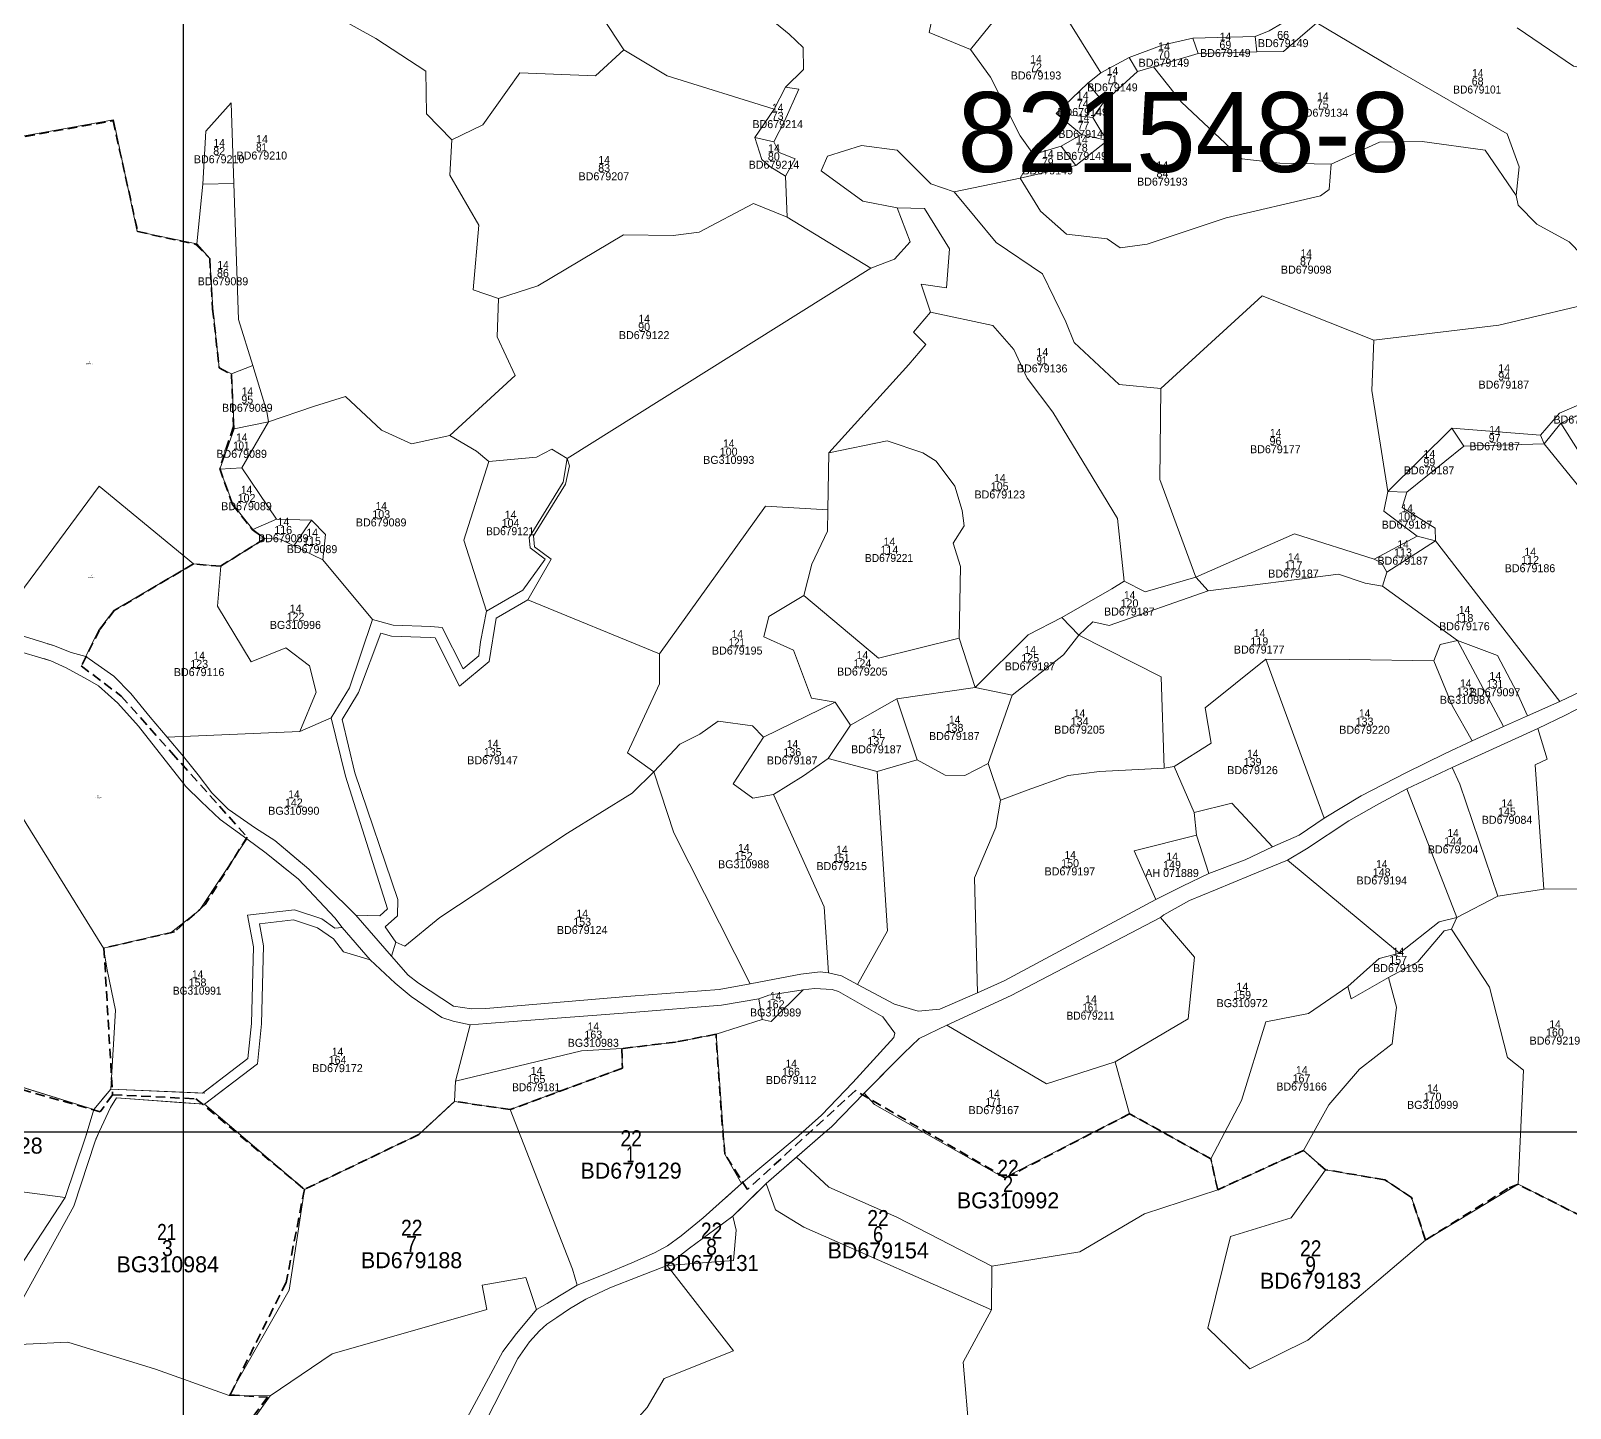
# Model space of a CAD drawing. Header units: metres. Extents: x 547915 to 556085, y 1814738 to 1822008.
# Drawn here: x 548924 to 549693, y 1817862 to 1818551 of the extents above; entities that cross this region are included whole.
import ezdxf
from ezdxf.enums import TextEntityAlignment as Align

# ---------------------------------------------------------------- set-up
doc = ezdxf.new("R2010")
doc.units = ezdxf.units.M
doc.header["$LTSCALE"] = 1.6
doc.linetypes.add('MEDIUM_DASHED', pattern=[4.5, 3, -1.5])
for name, color, linetype, lineweight in [('10', 7, 'Continuous', 13), ('23', 7, 'Continuous', 13), ('32', 7, 'Continuous', 13), ('34', 7, 'MEDIUM_DASHED', 35), ('54', 7, 'Continuous', 25)]:
    doc.layers.add(name, color=color, linetype=linetype, lineweight=lineweight)
doc.layers.add('20', color=7, linetype='Continuous')
doc.layers.add('55', color=7, linetype='Continuous')

msp = doc.modelspace()

# ---------------------------------------------------------------- linework, layer by layer
at = {"layer": '10'}
for p, q in [((549504.57, 1818546.98), (549507.17, 1818539.34)), ((549535.74, 1818547.84), (549536.49, 1818540.14)), ((549458.53, 1818529.66), (549472.72, 1818537.26)), ((549472.72, 1818537.26), (549476.95, 1818530.2)), ((549452.02, 1818524.39), (549459.83, 1818514.77)), ((549454.55, 1818507.25), (549436.18, 1818509.3)), ((549448.87, 1818498.73), (549461.96, 1818495.73)), ((549285.63, 1818497.19), (549295.11, 1818495.15)), ((549438.73, 1818492.85), (549446.11, 1818483.21)), ((549424.85, 1818488.82), (549418.26, 1818476.98)), ((549418.26, 1818476.98), (549385.34, 1818470.06)), ((549006.8, 1818444.02), (549009.7, 1818473.92)), ((549009.7, 1818473.92), (549025.28, 1818474.24)), ((549191.85, 1818336.73), (549343.66, 1818431.94)), ((549024.1, 1818379.15), (549034.66, 1818383.28)), ((549025.36, 1818351.56), (549024.1, 1818379.15)), ((549688.45, 1818354.49), (549717.83, 1818367.92)), ((549025.36, 1818351.56), (549042.64, 1818355.01)), ((549634, 1818352), (549640, 1818343)), ((549688.45, 1818354.49), (549680.21, 1818344.11)), ((549678.32, 1818348.43), (549680.21, 1818344.11)), ((549322.66, 1818339.53), (549322.11, 1818311.02)), ((549029.3, 1818332.15), (549018.18, 1818331.38)), ((549602.04, 1818320.25), (549611.6, 1818319.89)), ((549046.57, 1818306.48), (549034.65, 1818301.28)), ((549046.57, 1818306.48), (549064.12, 1818305.88)), ((549064.12, 1818305.88), (549055.2, 1818293.05)), ((549040.65, 1818296.71), (549034.65, 1818301.28)), ((549616.65, 1818297.9), (549625.89, 1818295.6)), ((549040.65, 1818296.71), (549018.73, 1818282.84)), ((549688.02, 1818215.29), (549625.89, 1818295.6)), ((549069.72, 1818286.07), (549094.56, 1818256.33)), ((549506.12, 1818277.36), (549512.19, 1818270.64)), ((549599.32, 1818272.87), (549636.79, 1818245.67)), ((549447.65, 1818248.36), (549439.05, 1818257.29)), ((549659.9, 1818202.71), (549636.79, 1818245.67)), ((549570.15, 1818156.91), (549541.07, 1818236.48)), ((549395.81, 1818222.26), (549414.21, 1818218.42)), ((549289.92, 1818197.4), (549325.82, 1818214.95)), ((549356.56, 1818216.65), (549366.79, 1818186.12)), ((549414.21, 1818218.42), (549402.18, 1818184.21)), ((549333.53, 1818203.41), (549322.23, 1818186.71)), ((549408.47, 1818165.93), (549402.18, 1818184.21)), ((549636.59, 1818107.19), (549611.49, 1818171.5)), ((549551.94, 1818135.97), (549607.8, 1818089.39)), ((549636.59, 1818107.19), (549657, 1818117.9)), ((549636.59, 1818107.19), (549633.87, 1818101.33)), ((549287.59, 1818066.55), (549289.32, 1818056.3)), ((549266.23, 1818048.86), (549289.32, 1818056.3)), ((548891.63, 1818031), (548955.22, 1818011.21)), ((549465.67, 1818035), (549472.97, 1818009.11)), ((549472.97, 1818009.11), (549513.55, 1817986.6)), ((549404.14, 1817932.94), (549403.91, 1817911))]:
    msp.add_line(p, q, dxfattribs=at)
for points in [[(549413.43, 1818645.14), (549410.03, 1818643.15), (549370.11, 1818635.29), (549357.22, 1818608.67), (549372.84, 1818596.59), (549379.65, 1818583), (549372.8, 1818549.71), (549393.44, 1818541.21)], [(549220.17, 1818541.08), (549198.24, 1818574.7), (549207.31, 1818602.4)], [(549134.17, 1818496.15), (549121.48, 1818509.02), (549121.24, 1818530.39), (549096.13, 1818546.69), (549075.97, 1818557.92), (549072.35, 1818576.25), (549071.82, 1818592.84)], [(549267.74, 1818590.79), (549279.71, 1818574.53), (549283.86, 1818564.36), (549302.75, 1818548.88), (549309.84, 1818542.35), (549310.01, 1818531.32), (549300.97, 1818522.41)], [(549393.44, 1818541.21), (549411.35, 1818563.41), (549426.94, 1818570.95), (549430.36, 1818574.99), (549458.53, 1818529.66)], [(549566.56, 1818554.52), (549549.82, 1818540.31), (549536.49, 1818540.14), (549507.17, 1818539.34), (549484.83, 1818532.52)], [(549535.74, 1818547.84), (549542.77, 1818550.56), (549556.42, 1818558.61)], [(549666.17, 1818468.26), (549667.74, 1818482.64), (549661.59, 1818499.06), (549603.92, 1818532.42), (549566.56, 1818554.52)], [(549666.66, 1818552.09), (549694.76, 1818532.95), (549706.87, 1818530.49)], [(549472.72, 1818537.26), (549489.23, 1818543.44), (549504.57, 1818546.98), (549535.74, 1818547.84)], [(549134.17, 1818496.15), (549149.63, 1818503.56), (549168.17, 1818529.66), (549206.03, 1818528.1), (549220.17, 1818541.08)], [(549295.3, 1818511.45), (549241.84, 1818528.1), (549220.17, 1818541.08)], [(549424.85, 1818488.82), (549418.32, 1818498.07), (549403.46, 1818527.36), (549393.44, 1818541.21)], [(549424.85, 1818488.82), (549438.73, 1818492.85), (549448.87, 1818498.73), (549436.18, 1818509.3), (549452.02, 1818524.39), (549458.53, 1818529.66)], [(549461.96, 1818495.73), (549459.03, 1818499.78), (549454.55, 1818507.25), (549459.83, 1818514.77), (549476.95, 1818530.2), (549484.83, 1818532.52)], [(549484.83, 1818532.52), (549498.93, 1818514.89), (549529.06, 1818486.62), (549548.08, 1818484.5), (549573.63, 1818483.97)], [(549300.9, 1818477.97), (549293.16, 1818482.75), (549289.15, 1818486.28), (549285.63, 1818497.19), (549295.3, 1818511.45), (549300.97, 1818522.41)], [(549300.97, 1818522.41), (549307.57, 1818521.39), (549300.52, 1818505.44), (549295.11, 1818495.15)], [(549025.28, 1818474.24), (549023.85, 1818514.57), (549011.23, 1818500.49), (549009.7, 1818473.92)], [(548898.68, 1818495.01), (548913.16, 1818496.79), (548965.08, 1818506.18), (548976.87, 1818450.24), (549006.8, 1818444.02), (549013.3, 1818436.78), (549014.74, 1818411.9), (549017.97, 1818382.16), (549024.1, 1818379.15), (549025.36, 1818351.56), (549018.18, 1818331.38), (549024.95, 1818313.64), (549034.65, 1818301.28), (549040.65, 1818296.71), (549018.73, 1818282.84), (549005.09, 1818284.12)], [(548898.68, 1818495.01), (548913.16, 1818496.79), (548965.08, 1818506.18), (548976.87, 1818450.24), (549006.8, 1818444.02)], [(549134.17, 1818496.15), (549133.25, 1818478.43), (549147.71, 1818453.35), (549144.9, 1818421.07), (549157.44, 1818416.74)], [(549295.11, 1818495.15), (549297.86, 1818489.82), (549305.72, 1818486.6), (549300.9, 1818477.97)], [(549356.85, 1818462.06), (549339.67, 1818465.37), (549318.73, 1818480.65), (549322.03, 1818487.94), (549339, 1818493.24), (549356.81, 1818490.96), (549373.53, 1818474.13), (549385.34, 1818470.06)], [(549418.26, 1818476.98), (549446.11, 1818483.21), (549461.96, 1818495.73)], [(549573.63, 1818483.97), (549597.92, 1818494.85), (549619.26, 1818495.34), (549650.7, 1818490.86), (549666.17, 1818468.26)], [(549418.26, 1818476.98), (549428.38, 1818460.36), (549441.46, 1818448.85), (549461.81, 1818446.61), (549468.16, 1818442.03), (549481.77, 1818443.91), (549521.25, 1818457.11), (549568.36, 1818468.16), (549572.67, 1818471.25), (549573.63, 1818483.97)], [(549356.85, 1818462.06), (549363.21, 1818445.07), (549355.45, 1818436.44), (549343.66, 1818431.94), (549301.76, 1818457.44), (549300.9, 1818477.97)], [(549034.66, 1818383.28), (549027.56, 1818406.23), (549025.28, 1818474.24)], [(549385.34, 1818470.06), (549406.33, 1818444.83), (549429.44, 1818429.04), (549441.16, 1818405.08), (549445.21, 1818394.77), (549467.72, 1818373.74), (549488.54, 1818371.77)], [(549666.17, 1818468.26), (549667.22, 1818463.44), (549676.55, 1818453.91), (549692.73, 1818445.04), (549705.52, 1818431.98)], [(549301.76, 1818457.44), (549284.93, 1818464.3), (549257.87, 1818449.87), (549244.81, 1818448.28), (549219.91, 1818448.59), (549177.21, 1818423.16), (549157.44, 1818416.74)], [(549373.37, 1818409.89), (549368.8, 1818423.95), (549381.49, 1818422.02), (549382.92, 1818441.63), (549370.48, 1818461.77), (549356.85, 1818462.06)], [(549024.1, 1818379.15), (549017.97, 1818382.16), (549014.74, 1818411.9), (549013.3, 1818436.78), (549006.8, 1818444.02)], [(549595, 1818396), (549657.45, 1818403.38), (549712.28, 1818416.35), (549705.52, 1818431.98)], [(549133.2, 1818348.33), (549165.88, 1818378.24), (549156.82, 1818397.59), (549157.44, 1818416.74)], [(549595, 1818396), (549539.22, 1818418.13), (549488.54, 1818371.77)], [(549322.66, 1818339.53), (549362.55, 1818383.72), (549371.11, 1818393.81), (549364.95, 1818399.9), (549373.37, 1818409.89)], [(549373.37, 1818409.89), (549404.61, 1818403.22), (549415.06, 1818391.32), (549421.67, 1818376.96), (549434.57, 1818359.96), (549466.97, 1818306.68), (549470.25, 1818275.41)], [(549602.04, 1818320.25), (549594, 1818370.76), (549595, 1818396)], [(549042.64, 1818355.01), (549041.77, 1818360.33), (549034.66, 1818383.28)], [(549678.32, 1818348.43), (549687.74, 1818359.42), (549719.47, 1818373.08), (549752, 1818387)], [(549133.2, 1818348.33), (549114.06, 1818344.11), (549099.04, 1818350.89), (549081.1, 1818367.73), (549065.11, 1818362.68), (549042.64, 1818355.01)], [(549488.54, 1818371.77), (549488.09, 1818326.32), (549506.12, 1818277.36)], [(549034.65, 1818301.28), (549024.95, 1818313.64), (549018.18, 1818331.38), (549025.36, 1818351.56)], [(549042.64, 1818355.01), (549029.3, 1818332.15), (549046.57, 1818306.48)], [(549602.04, 1818320.25), (549634, 1818352), (549678.32, 1818348.43)], [(549744.45, 1818241.53), (549724.24, 1818280.34), (549719.73, 1818304.98), (549688.45, 1818354.49)], [(549152.7, 1818335.19), (549146.57, 1818340.43), (549133.2, 1818348.33)], [(549322.66, 1818339.53), (549351.78, 1818345.62), (549369.61, 1818339.62), (549376.27, 1818335.36), (549385.66, 1818322.91), (549389.32, 1818310.83), (549390.2, 1818303.08), (549384.71, 1818294.43), (549388.35, 1818282.78), (549387.73, 1818246.92)], [(549625.89, 1818295.6), (549625.74, 1818301.97), (549609.12, 1818312.3), (549611.6, 1818319.89), (549640, 1818343), (549680.21, 1818344.11)], [(549733.78, 1818237.17), (549703.21, 1818288.91), (549700.33, 1818291.54), (549698.69, 1818295.46), (549705.87, 1818310.12), (549702.51, 1818316.65), (549680.21, 1818344.11)], [(549152.7, 1818335.19), (549176.46, 1818337.43), (549184.12, 1818341.47), (549191.85, 1818336.73)], [(549151.44, 1818260.35), (549140.18, 1818295.97), (549152.7, 1818335.19)], [(549005.09, 1818284.12), (548958, 1818323), (548906.34, 1818253.19)], [(549322.11, 1818311.02), (549291, 1818313), (549237.98, 1818239.01), (549172.1, 1818266.1)], [(549616.65, 1818297.9), (549599.98, 1818310.43), (549602.04, 1818320.25)], [(549064.12, 1818305.88), (549071, 1818298.71), (549069.72, 1818286.07)], [(549322.11, 1818311.02), (549321.94, 1818300.48), (549314.18, 1818283.95), (549310.16, 1818268.18)], [(549506.12, 1818277.36), (549555.31, 1818299.01), (549595.13, 1818286.5), (549616.65, 1818297.9)], [(549040.65, 1818296.71), (549048.38, 1818296.48), (549055.2, 1818293.05), (549069.72, 1818286.07)], [(549599.32, 1818272.87), (549601.5, 1818279.88), (549625.89, 1818295.6)], [(548951.33, 1818237.7), (548957.64, 1818250.79), (548965.29, 1818260.7), (549005.09, 1818284.12)], [(549018.73, 1818282.84), (549005.09, 1818284.12), (548965.29, 1818260.7), (548957.64, 1818250.79), (548951.33, 1818237.7)], [(549058.29, 1818200.2), (549066.43, 1818219.92), (549063.02, 1818233.1), (549051.29, 1818242.15), (549033.89, 1818235.13), (549017, 1818262.88), (549018.73, 1818282.84)], [(549595.13, 1818286.5), (549599.1, 1818284.45), (549601.5, 1818279.88)], [(549470.25, 1818275.41), (549464.04, 1818271.54), (549439.05, 1818257.29)], [(549506.12, 1818277.36), (549480.73, 1818270.06), (549470.25, 1818275.41)], [(549512.19, 1818270.64), (549577.38, 1818279), (549590.69, 1818274.42), (549599.32, 1818272.87)], [(549310.16, 1818268.18), (549292.6, 1818257.83), (549290.12, 1818247.6), (549305, 1818241), (549314, 1818217), (549325.82, 1818214.95)], [(549387.73, 1818246.92), (549347.37, 1818236.84), (549310.16, 1818268.18)], [(549447.65, 1818248.36), (549454.59, 1818255.12), (549462.66, 1818253.31), (549512.19, 1818270.64)], [(548887.27, 1818252.54), (548894.19, 1818232.2), (548907.09, 1818177.07), (548960.11, 1818091.94)], [(549395.81, 1818222.26), (549422.33, 1818248.58), (549439.05, 1818257.29)], [(549325.82, 1818214.95), (549333.53, 1818203.41), (549356.56, 1818216.65), (549395.81, 1818222.26), (549387.73, 1818246.92)], [(549447.65, 1818248.36), (549439.99, 1818238.62), (549414.21, 1818218.42)], [(549490.15, 1818181.86), (549488.73, 1818227.54), (549447.65, 1818248.36)], [(549624.98, 1818235.59), (549628.15, 1818243.74), (549636.79, 1818245.67)], [(549671.91, 1818208.12), (549666.54, 1818219.99), (549656.84, 1818238.27), (549636.79, 1818245.67)], [(549237.98, 1818239.01), (549237.96, 1818224.01), (549221.96, 1818189.61), (549235.18, 1818180.04)], [(549495.23, 1818182.79), (549513.64, 1818194.35), (549510.64, 1818212.01), (549541.07, 1818236.48)], [(549541.07, 1818236.48), (549582.85, 1818236.27), (549624.98, 1818235.59)], [(549624.98, 1818235.59), (549634.33, 1818212.86), (549644.12, 1818195.61)], [(548991.99, 1818197.46), (549058.29, 1818200.2), (549073.88, 1818207.05)], [(549289.92, 1818197.4), (549284.52, 1818203.16), (549267.26, 1818205.34), (549258.2, 1818198.86), (549248.2, 1818193.94), (549235.18, 1818180.04)], [(549676.95, 1818201.67), (549681.74, 1818186.37), (549675.65, 1818183.54), (549680.03, 1818121.42)], [(549295.04, 1818168.68), (549284.59, 1818166.88), (549274.87, 1818174.06), (549289.92, 1818197.4)], [(549295.04, 1818168.68), (549310.01, 1818178.04), (549322.23, 1818186.71), (549346.7, 1818180.27)], [(549336.97, 1818073.78), (549352.01, 1818100.58), (549346.7, 1818180.27), (549366.79, 1818186.12)], [(549366.79, 1818186.12), (549380.73, 1818178.43), (549390.67, 1818178.27), (549402.18, 1818184.21)], [(549505.16, 1818159.79), (549495.23, 1818182.79), (549490.15, 1818181.86)], [(549634.24, 1818182.27), (549638.01, 1818173.85), (549657, 1818117.9)], [(549106.2, 1818094.86), (549110.72, 1818092.94), (549128.17, 1818107.19), (549191.97, 1818149.44), (549224.26, 1818169.43), (549235.18, 1818180.04)], [(549235.18, 1818180.04), (549245.21, 1818149.56), (549283.25, 1818074.15)], [(549490.15, 1818181.86), (549457.97, 1818180.2), (549442.24, 1818178.2), (549421.83, 1818170.95), (549408.47, 1818165.93)], [(549322.5, 1818079.63), (549320.36, 1818112.5), (549295.04, 1818168.68)], [(549408.47, 1818165.93), (549406.06, 1818152.25), (549395.5, 1818127.14), (549396.99, 1818069.57)], [(549544.34, 1818142.64), (549524.13, 1818164.47), (549505.16, 1818159.79), (549506.44, 1818148.43), (549512.58, 1818129.17)], [(549031.77, 1818146.52), (549008.05, 1818110.89), (548994.08, 1818099.9), (548960.11, 1818091.94)], [(548963.72, 1818021.45), (548966.03, 1818060.87), (548962, 1818081), (548960.11, 1818091.94), (548994.08, 1818099.9), (549008.05, 1818110.89), (549031.77, 1818146.52)], [(549486.14, 1818116.23), (549475.17, 1818140.64), (549506.44, 1818148.43)], [(549782.68, 1818120.05), (549706.09, 1818121.54), (549680.03, 1818121.42), (549657, 1818117.9)], [(549488.4, 1818107.27), (549505.36, 1818087.49), (549502.21, 1818056.61), (549465.67, 1818035)], [(549636.59, 1818107.19), (549627.76, 1818105.05), (549607.8, 1818089.39)], [(549633.87, 1818101.33), (549630.14, 1818100.6), (549616.99, 1818085.14), (549602.3, 1818077.17)], [(549633.87, 1818101.33), (549652.76, 1818072.41), (549661.81, 1818037.21), (549669.85, 1818030.92), (549667.09, 1817973.84), (549718.45, 1817947.97)], [(548963.72, 1818021.45), (548966.03, 1818060.87), (548962, 1818081), (548960.11, 1818091.94)], [(549582.1, 1818072.75), (549597.66, 1818086.68), (549607.8, 1818089.39)], [(549559.85, 1817990.71), (549572.55, 1818013.65), (549587.87, 1818031.38), (549604.24, 1818044.07), (549606.43, 1818062.47), (549602.3, 1818077.17)], [(549602.3, 1818077.17), (549583.72, 1818066.59), (549582.1, 1818072.75)], [(549289.32, 1818056.3), (549293.85, 1818055.2), (549309.79, 1818071)], [(549582.1, 1818072.75), (549562.44, 1818059.16), (549541, 1818055.1), (549528.81, 1818015.81), (549513.55, 1817986.6)], [(549143.43, 1818053.54), (549135.99, 1818025.41), (549135.48, 1818015.29)], [(549381.57, 1818053.45), (549431.42, 1818024.04), (549465.67, 1818035)], [(549278.91, 1817974.19), (549270.69, 1817988.86), (549266.23, 1818048.86), (549246, 1818044.96), (549219.21, 1818041.67), (549219.43, 1818031.87), (549163.42, 1818011.21)], [(549219.21, 1818041.67), (549246, 1818044.96), (549266.23, 1818048.86)], [(549278.91, 1817974.19), (549270.69, 1817988.86), (549266.23, 1818048.86)], [(549135.48, 1818015.29), (549163.42, 1818011.21), (549219.43, 1818031.87), (549219.21, 1818041.67)], [(549135.99, 1818025.41), (549198.99, 1818040.56), (549219.21, 1818041.67)], [(548846.21, 1818009.21), (548852.24, 1818019.67), (548870, 1818029), (548891.63, 1818031), (548955.22, 1818011.21)], [(549135.48, 1818015.29), (549117.67, 1817998.72), (549060.5, 1817971.28), (549010.5, 1818013.87)], [(549022.88, 1817868.28), (549052.94, 1817920.9), (549060.5, 1817971.28), (549010.5, 1818013.87)], [(549163.42, 1818011.21), (549135.48, 1818015.29), (549117.67, 1817998.72), (549060.5, 1817971.28), (549052.94, 1817920.9), (549022.88, 1817868.28), (549043.36, 1817868.03)], [(549472.97, 1818009.11), (549410.27, 1817977.02), (549345.52, 1818013.72), (549340.22, 1818019.41)], [(549340.22, 1818019.41), (549345.52, 1818013.72), (549410.27, 1817977.02), (549472.97, 1818009.11), (549513.55, 1817986.6), (549516.99, 1817971.12)], [(548940.91, 1817967.17), (548904, 1817972), (548868.58, 1817993.48), (548846.21, 1818009.21)], [(549196.84, 1817923.45), (549194.46, 1817931.36), (549163.42, 1818011.21)], [(549559.85, 1817990.71), (549516.99, 1817971.12), (549513.55, 1817986.6)], [(549516.99, 1817971.12), (549559.85, 1817990.71), (549570.84, 1817981.12)], [(549667.09, 1817973.84), (549620.85, 1817945.91), (549613.82, 1817967.29), (549600.5, 1817976.09), (549570.84, 1817981.12), (549559.85, 1817990.71)], [(549306.43, 1817987.36), (549322.61, 1817972.35), (549356.55, 1817957.37), (549404.14, 1817932.94)], [(549620.85, 1817945.91), (549562.07, 1817895.86), (549532.98, 1817881.6), (549512.03, 1817901.97), (549523.38, 1817947.67), (549553.63, 1817956.99), (549570.84, 1817981.12)], [(549620.85, 1817945.91), (549613.82, 1817967.29), (549600.5, 1817976.09), (549570.84, 1817981.12)], [(549291.26, 1817974.17), (549295.95, 1817961.13), (549310.12, 1817952.41), (549403.91, 1817911)], [(549404.14, 1817932.94), (549448.13, 1817940.07), (549480.36, 1817959.08), (549516.99, 1817971.12)], [(549620.85, 1817945.91), (549667.09, 1817973.84), (549718.45, 1817947.97)], [(549241.88, 1817933.23), (549274.9, 1817935.72), (549276.28, 1817950.89), (549274.69, 1817957.88)], [(549249.95, 1817767.72), (549241.42, 1817797.96), (549232.52, 1817809.75), (549203.33, 1817830.21), (549231.85, 1817862.31), (549240.26, 1817876.81), (549275.05, 1817890.56), (549241.88, 1817933.23)], [(549043.36, 1817868.03), (549074.43, 1817889.14), (549151.64, 1817911.26), (549149.38, 1817923.33), (549171.2, 1817927.23), (549176.56, 1817911.21)], [(549439.94, 1817757.82), (549413.33, 1817776.19), (549424.82, 1817800.45), (549421.9, 1817832.23), (549392.97, 1817847.94), (549389.79, 1817884.87), (549403.91, 1817911)], [(548900.47, 1817892.89), (548942.31, 1817894.88), (548986.01, 1817881.32), (549022.88, 1817868.28)], [(548987.7, 1817717.46), (548997.23, 1817756.3), (549012.27, 1817764.8), (549020.93, 1817787.67), (549017.72, 1817803.88), (549015.96, 1817826.19), (549019.85, 1817835.09), (549043.36, 1817868.03), (549022.88, 1817868.28)], [(549020.93, 1817787.67), (549017.72, 1817803.88), (549015.96, 1817826.19), (549019.85, 1817835.09), (549043.36, 1817868.03)]]:
    msp.add_lwpolyline(points, dxfattribs=at)
at = {"layer": '23'}
for p, q in [((549733.78, 1818237.17), (549688.02, 1818215.29)), ((548991.99, 1818197.46), (549000, 1818187.69)), ((549611.49, 1818171.5), (549634.24, 1818182.27)), ((549086.15, 1818108.35), (549104.07, 1818087.87)), ((549093.42, 1818086.14), (549079.36, 1818102.31)), ((549340.22, 1818019.41), (549355.93, 1818035.26)), ((549340.22, 1818019.41), (549324.02, 1818002.63)), ((549291.26, 1817974.17), (549306.43, 1817987.36)), ((549278.91, 1817974.19), (549270.44, 1817966.61)), ((549277.25, 1817960.4), (549291.26, 1817974.17))]:
    msp.add_line(p, q, dxfattribs=at)
for points in [[(549000, 1818174.29), (548977.62, 1818202.88), (548967.26, 1818214.43), (548957.52, 1818223.03), (548952.14, 1818226.32), (548941.41, 1818232.07), (548933.71, 1818235.66), (548913.53, 1818241.52), (548895.95, 1818248.28), (548887.27, 1818252.54)], [(548951.33, 1818237.7), (548943.87, 1818239.8), (548935.1, 1818243.21), (548915.7, 1818249.26), (548906.34, 1818253.19)], [(548951.33, 1818237.7), (548943.87, 1818239.8), (548935.1, 1818243.21), (548932.12, 1818244.14)], [(549000, 1818174.29), (548977.62, 1818202.88), (548967.26, 1818214.43), (548957.52, 1818223.03), (548952.14, 1818226.32), (548941.41, 1818232.07), (548933.71, 1818235.66), (548930.22, 1818236.67)], [(549000, 1818187.69), (548991.99, 1818197.46), (548983.41, 1818207.35), (548973.7, 1818219.31), (548965.23, 1818227.93), (548951.33, 1818237.7)], [(548991.99, 1818197.46), (548983.41, 1818207.35), (548973.7, 1818219.31), (548965.23, 1818227.93), (548951.33, 1818237.7)], [(549688.02, 1818215.29), (549671.91, 1818208.12), (549659.9, 1818202.71), (549644.12, 1818195.61)], [(549676.95, 1818201.67), (549690.79, 1818208.45), (549699.81, 1818213.05), (549712.12, 1818218.55)], [(549634.24, 1818182.27), (549647.05, 1818188.03), (549676.95, 1818201.67)], [(549644.12, 1818195.61), (549630.63, 1818189.28), (549610.94, 1818179.65), (549588.7, 1818168.11), (549570.15, 1818156.91)], [(549036.02, 1818151.84), (549022.48, 1818161.44), (549014.22, 1818169.55), (549007.44, 1818178.62), (549000, 1818187.69)], [(549000, 1818187.69), (549007.44, 1818178.62), (549014.22, 1818169.55), (549022.48, 1818161.44), (549036.02, 1818151.84)], [(549031.77, 1818146.52), (549018.42, 1818156.19), (549008.89, 1818165.21), (549001.26, 1818172.68), (549000, 1818174.29)], [(549031.77, 1818146.52), (549018.42, 1818156.19), (549008.89, 1818165.21), (549001.26, 1818172.68), (549000, 1818174.29)], [(549551.94, 1818135.97), (549561.35, 1818141.63), (549582.47, 1818155.62), (549597.48, 1818164.03), (549611.49, 1818171.5)], [(549036.02, 1818151.84), (549045.77, 1818145.8), (549058.69, 1818134.77)], [(549036.02, 1818151.84), (549045.77, 1818145.8), (549062.68, 1818131.36), (549081.94, 1818112.81), (549086.15, 1818108.35)], [(549570.15, 1818156.91), (549557.77, 1818148.49), (549544.34, 1818142.64)], [(549052.74, 1818130.21), (549041.34, 1818139.49), (549031.77, 1818146.52)], [(549079.36, 1818102.31), (549075.74, 1818107.03), (549057.47, 1818126.36), (549041.34, 1818139.49), (549031.77, 1818146.52)], [(549544.34, 1818142.64), (549530.72, 1818136.12), (549512.58, 1818129.17)], [(549512.58, 1818129.17), (549499.35, 1818122.94), (549486.14, 1818116.23)], [(549488.4, 1818107.27), (549490.05, 1818108.54), (549502.93, 1818115.77), (549515.81, 1818121.1), (549533.59, 1818128.36), (549551.94, 1818135.97)], [(549486.14, 1818116.23), (549410.22, 1818075.55), (549396.99, 1818069.57)], [(549381.57, 1818053.45), (549413.74, 1818068.18), (549488.4, 1818107.27)], [(549143.43, 1818053.54), (549134.79, 1818055.45), (549129.13, 1818057.22), (549113.8, 1818067.74), (549105.83, 1818074.41), (549093.42, 1818086.14)], [(549104.07, 1818087.87), (549112.4, 1818078.42), (549117.47, 1818074.42), (549134.98, 1818062.87), (549144.04, 1818061.54), (549151.19, 1818061.78), (549223.74, 1818067.91), (549267.79, 1818071.19), (549283.25, 1818074.15)], [(549322.5, 1818079.63), (549318.31, 1818080.05), (549308.59, 1818078.95), (549291.99, 1818075.75), (549283.25, 1818074.15)], [(549336.97, 1818073.78), (549328.93, 1818078.15), (549322.5, 1818079.63)], [(549309.79, 1818071), (549292.59, 1818068.39), (549287.59, 1818066.55)], [(549318.98, 1818008.41), (549334.6, 1818024.76), (549355.03, 1818047.18), (549355.58, 1818049.44), (549349.66, 1818057.5), (549327.49, 1818070.21), (549324.33, 1818071.26), (549315.42, 1818071.82), (549309.79, 1818071)], [(549396.99, 1818069.57), (549378.09, 1818061.34), (549367.23, 1818060.44), (549355.5, 1818063.96), (549336.97, 1818073.78)], [(549287.59, 1818066.55), (549268.94, 1818063.36), (549224.09, 1818059.73), (549151.62, 1818054.21), (549143.43, 1818053.54)], [(549340.22, 1818019.41), (549360.12, 1818039.48), (549367.71, 1818046.71), (549381.57, 1818053.45)], [(549318.98, 1818008.41), (549334.6, 1818024.76), (549348.42, 1818039.93)], [(549340.22, 1818019.41), (549324.02, 1818002.63), (549320.99, 1818000), (549306.43, 1817987.36)], [(549278.91, 1817974.19), (549307.34, 1817997.85), (549309.71, 1818000), (549318.98, 1818008.41)], [(549278.91, 1817974.19), (549307.34, 1817997.85), (549309.71, 1818000), (549318.98, 1818008.41)], [(549324.02, 1818002.63), (549320.99, 1818000), (549291.26, 1817974.17)], [(549278.91, 1817974.19), (549259.8, 1817957.09), (549248.82, 1817948.01), (549241.94, 1817943.01), (549235.53, 1817939.58), (549224.09, 1817934.49), (549210.62, 1817928.95), (549196.84, 1817923.45)], [(549241.88, 1817933.23), (549252.9, 1817941.94), (549265.61, 1817951.3), (549274.69, 1817957.88), (549291.26, 1817974.17)], [(549139.77, 1817832.87), (549167.25, 1817886.72), (549173.03, 1817895.08), (549177.97, 1817900.5), (549181.62, 1817903.97), (549186.71, 1817907.23), (549193.08, 1817911.53), (549201.14, 1817916.35), (549213.19, 1817922.1), (549227.63, 1817927.68), (549241.88, 1817933.23)], [(549196.84, 1817923.45), (549188.03, 1817918.03), (549181.87, 1817914.18), (549176.56, 1817911.21)], [(549091.26, 1817760.9), (549094.49, 1817771.48), (549099.32, 1817781.74), (549131.03, 1817836.9), (549159.74, 1817890.26), (549166.47, 1817899.23), (549172.58, 1817906.44), (549176.56, 1817911.21)]]:
    msp.add_lwpolyline(points, dxfattribs=at)
at = {"layer": '32'}
for p, q in [((549075.78, 1818101.91), (549079.36, 1818102.31)), ((549104.07, 1818087.87), (549106.2, 1818094.86)), ((548963.72, 1818021.45), (548955.22, 1818011.21)), ((548963.72, 1818021.45), (548959.08, 1818015.86)), ((549017.31, 1818025.32), (549009.55, 1818019.43)), ((549023.23, 1818023.54), (549010.5, 1818013.87)), ((549010.5, 1818013.87), (549000, 1818014.63)), ((549010.5, 1818013.87), (549000, 1818014.63))]:
    msp.add_line(p, q, dxfattribs=at)
for points in [[(549151.44, 1818260.35), (549169.7, 1818270.96), (549180.8, 1818286.39), (549173.32, 1818292.14), (549172.88, 1818297.25), (549189.92, 1818324.98), (549191.85, 1818336.73)], [(549172.1, 1818266.1), (549183.78, 1818286.38), (549175.56, 1818292.66), (549174.97, 1818298.03), (549190.96, 1818323.89), (549192.96, 1818333.02), (549191.85, 1818336.73)], [(549172.1, 1818266.1), (549156.39, 1818256.86), (549152.8, 1818235.2), (549138, 1818222.99), (549125.86, 1818247.06), (549123.43, 1818247.23), (549103.99, 1818247.87), (549098.76, 1818249.39), (549087.52, 1818219.81), (549079.34, 1818206.18), (549085.77, 1818179.51), (549107.17, 1818116.32), (549107.08, 1818108.09), (549100.89, 1818102.51), (549106.2, 1818094.86)], [(549151.44, 1818260.35), (549148.59, 1818245.12), (549147.64, 1818238.07), (549139.81, 1818231.61), (549129.36, 1818252.33), (549123.71, 1818252.72), (549104.86, 1818253.34), (549094.56, 1818256.33)], [(549073.88, 1818207.05), (549083.02, 1818222.15), (549094.56, 1818256.33)], [(549086.15, 1818108.35), (549098.21, 1818108.16), (549102.09, 1818111.61), (549081.05, 1818177.99), (549073.88, 1818207.05)], [(549075.78, 1818101.91), (549069.21, 1818106.53), (549055.52, 1818111.1), (549032.13, 1818108.34), (549034.99, 1818092.61), (549034.01, 1818054.31), (549032.24, 1818036.66), (549009.55, 1818019.43)], [(549075.05, 1818096.65), (549067, 1818102), (549055, 1818106), (549038, 1818104), (549040, 1818093), (549039, 1818054), (549037, 1818034), (549010.5, 1818013.87)], [(549075.05, 1818096.65), (549080.1, 1818090.08), (549093.42, 1818086.14)], [(549009.55, 1818019.43), (548963.72, 1818021.45), (548955.22, 1818011.21), (548951.87, 1818000)], [(549010.76, 1818019.38), (549000, 1818019.85), (548963.72, 1818021.45)], [(549009.55, 1818019.43), (549000, 1818019.85), (548963.72, 1818021.45)], [(549000, 1818014.63), (548966.55, 1818017.07), (548963.53, 1818012.2), (548957.95, 1818000), (548956.32, 1817996.44)], [(549010.5, 1818013.87), (548966.55, 1818017.07), (548963.53, 1818012.2), (548957.95, 1818000)], [(549000, 1818014.63), (548966.55, 1818017.07), (548963.53, 1818012.2), (548962.5, 1818009.95)], [(548955.22, 1818011.21), (548951.87, 1818000), (548951.35, 1817998.26)], [(548951.87, 1818000), (548950.93, 1817996.87), (548940.91, 1817967.17)], [(548957.95, 1818000), (548955.87, 1817995.46), (548945.32, 1817962.83)], [(548711.51, 1817841.87), (548724, 1817843.69), (548737.16, 1817845.27), (548747.43, 1817846.07), (548760.04, 1817846.82), (548783.89, 1817852.42), (548802.4, 1817861.63), (548826.93, 1817869.43), (548859.7, 1817882.56), (548893.95, 1817900.77), (548911.9, 1817922.94), (548940.91, 1817967.17)], [(548900.47, 1817892.89), (548920.1, 1817917.18), (548945.32, 1817962.83)]]:
    msp.add_lwpolyline(points, dxfattribs=at)
at = {"layer": '34'}
for points in [[(548913.87, 1818496.57), (548964.87, 1818505.66), (548977.2, 1818450.22), (549006.22, 1818443.83), (549013.21, 1818436.71), (549014.65, 1818411.39), (549017.96, 1818382.13), (549024.05, 1818378.81), (549025.02, 1818352.68), (549018.18, 1818331.71), (549024.6, 1818313.71), (549034.63, 1818301.04), (549040.57, 1818296.67), (549018.64, 1818282.88), (549005.03, 1818284.03), (548965.5, 1818260.73), (548958.01, 1818250.96), (548949, 1818233.02), (548968.94, 1818218), (548994.11, 1818189.71), (549031.88, 1818147.46), (549010.94, 1818113.73), (548995.5, 1818100.03), (548960.33, 1818091.95), (548964.59, 1818018.61), (548958.49, 1818010.15), (548890.97, 1818029.08)], [(549718.45, 1817947.97), (549667.09, 1817973.84), (549661.95, 1817971.69), (549620.85, 1817945.91), (549613.82, 1817967.29), (549600.5, 1817976.09), (549570.84, 1817981.12), (549559.85, 1817990.71), (549516.99, 1817971.12), (549513.55, 1817986.6), (549472.97, 1818009.11), (549410.9, 1817977.05), (549335.87, 1818020.71), (549281.95, 1817971.25), (549270.69, 1817988.86), (549269.35, 1818003.79), (549266.23, 1818048.86), (549246, 1818044.96), (549219.21, 1818041.67), (549219.43, 1818031.87), (549163.42, 1818011.21), (549135.48, 1818015.29), (549117.67, 1817998.72), (549060.5, 1817971.28)], [(548964.59, 1818018.61), (549006.31, 1818016.59), (549060.5, 1817971.28), (549051.4, 1817924.78), (549023.29, 1817868.53), (549042.03, 1817867.36), (549013.93, 1817829.86), (549027.98, 1817784.16), (549011.58, 1817763.06), (548999.87, 1817754.86), (548982.31, 1817704.47), (548988.56, 1817528.07)]]:
    msp.add_lwpolyline(points, dxfattribs=at)
at = {"layer": '54'}
msp.add_line((549000, 1817000), (549000, 1821000), dxfattribs=at)
msp.add_lwpolyline([(548000, 1818000), (552000, 1818000), (556000, 1818000)], dxfattribs=at)

# ---------------------------------------------------------------- texts
at = {"layer": '20'}
for s, height, p in [('14', 4, (549490.155, 1818540.84)), ('69', 4, (549520.805, 1818541.61)), ('BD679149', 4, (549549.72, 1818542.45)), ('66', 4, (549549.68, 1818546.55)), ('BD679149', 4, (549490.09, 1818532.64)), ('70', 4, (549490.08, 1818536.74)), ('BD679149', 4, (549520.805, 1818537.51)), ('BD679193', 4, (549426.16, 1818526.27)), ('72', 4, (549426.145, 1818530.37)), ('BD679149', 4, (549464.35, 1818520.32)), ('68', 4, (549646.905, 1818523.35)), ('74', 4, (549449.535, 1818512.12)), ('14', 4, (549449.535, 1818516.22)), ('75', 4, (549569.49, 1818511.76)), ('BD679214', 4, (549297.065, 1818501.95)), ('73', 4, (549297.035, 1818506.05)), ('BD679149', 4, (549449.47, 1818508.02)), ('BD679134', 4, (549569.555, 1818507.66)), ('14', 4, (549039.285, 1818494.45)), ('BD679149', 4, (549449.98, 1818497.06)), ('14', 4, (549449.105, 1818494.27)), ('77', 4, (549449.87, 1818501.16)), ('82', 4, (549017.905, 1818488.49)), ('BD679210', 4, (549039.215, 1818486.25)), ('14', 4, (549295.195, 1818489.86)), ('BD679149', 4, (549449.04, 1818486.07)), ('78', 4, (549449.035, 1818490.17)), ('BD679210', 4, (549017.875, 1818484.39)), ('83', 4, (549210.31, 1818479.97)), ('BD679214', 4, (549295.185, 1818481.66)), ('80', 4, (549295.12, 1818485.76)), ('BD679149', 4, (549432.025, 1818478.82)), ('79', 4, (549432.025, 1818482.92)), ('14', 4, (549489.355, 1818481.39)), ('BD679207', 4, (549210.165, 1818475.87)), ('BD679193', 4, (549489.32, 1818473.19)), ('84', 4, (549489.355, 1818477.29)), ('87', 4, (549561.09, 1818433.29)), ('86', 4, (549019.77, 1818427.46)), ('BD679098', 4, (549561.2, 1818429.19)), ('BD679089', 4, (549019.795, 1818423.36)), ('BD679122', 4, (549230.315, 1818396.45)), ('90', 4, (549230.295, 1818400.55)), ('14', 4, (549429.345, 1818387.97)), ('BD679217', 0.5, (548952.99, 1818383.81)), ('BD679136', 4, (549429.24, 1818379.77)), ('14', 4, (549660.165, 1818379.9)), ('BD679187', 4, (549659.995, 1818371.7)), ('94', 4, (549660.165, 1818375.8)), ('95', 4, (549031.95, 1818364.22)), ('BD679089', 4, (549031.96, 1818360.12)), ('BD679187', 4, (549697.435, 1818354.22)), ('96', 4, (549545.86, 1818343.49)), ('BD679187', 4, (549655.395, 1818340.87)), ('97', 4, (549655.395, 1818344.97)), ('BD679089', 4, (549029.12, 1818337.1)), ('BG310993', 4, (549272.595, 1818334.06)), ('100', 4, (549272.56, 1818338.16)), ('BD679177', 4, (549545.795, 1818339.39)), ('99', 4, (549622.735, 1818332.93)), ('14', 4, (549622.805, 1818337.03)), ('14', 4, (549408.095, 1818324.97)), ('BD679187', 4, (549622.635, 1818328.83)), ('BD679123', 4, (549408.06, 1818316.77)), ('105', 4, (549408.03, 1818320.87)), ('BD679089', 4, (549031.545, 1818310.9)), ('102', 4, (549031.585, 1818315)), ('14', 4, (549050.005, 1818303.09)), ('BD679089', 4, (549098.86, 1818302.79)), ('103', 4, (549098.905, 1818306.89)), ('104', 4, (549163.535, 1818302.52)), ('14', 4, (549163.545, 1818306.62)), ('BD679187', 4, (549611.595, 1818301.68)), ('106', 4, (549611.65, 1818305.78)), ('BD679089', 4, (549049.94, 1818294.89)), ('116', 4, (549049.905, 1818298.99)), ('14', 4, (549064.375, 1818297.63)), ('BD679089', 4, (549064.31, 1818289.43)), ('115', 4, (549064.31, 1818293.53)), ('114', 4, (549352.915, 1818289.09)), ('14', 4, (549352.925, 1818293.19)), ('113', 4, (549609.605, 1818287.76)), ('14', 4, (549673.175, 1818288.09)), ('14', 4, (549673.175, 1818288.09)), ('117', 4, (549554.86, 1818281.32)), ('14', 4, (549555.025, 1818285.42)), ('BD679187', 4, (549609.465, 1818283.66)), ('BD679186', 4, (549673.07, 1818279.89)), ('BD679186', 4, (549673.07, 1818279.89)), ('112', 4, (549673.13, 1818283.99)), ('112', 4, (549673.13, 1818283.99)), ('BG310978', 0.5, (548954.145, 1818277.05)), ('BG310978', 0.5, (548954.145, 1818277.05)), ('BD679187', 4, (549554.855, 1818277.22)), ('122', 4, (549056.06, 1818255.64)), ('14', 4, (549056.105, 1818259.74)), ('BD679187', 4, (549472.795, 1818258.22)), ('120', 4, (549472.895, 1818262.32)), ('BG310996', 4, (549055.995, 1818251.54)), ('14', 4, (549537.885, 1818247.42)), ('BD679176', 4, (549640.28, 1818250.88)), ('BD679176', 4, (549640.28, 1818250.88)), ('118', 4, (549640.31, 1818254.98)), ('118', 4, (549640.31, 1818254.98)), ('119', 4, (549537.81, 1818243.32)), ('123', 4, (549007.94, 1818232.05)), ('BD679195', 4, (549276.825, 1818238.72)), ('124', 4, (549339.415, 1818232.32)), ('14', 4, (549339.425, 1818236.42)), ('125', 4, (549423.275, 1818234.95)), ('BD679177', 4, (549537.715, 1818239.22)), ('BD679116', 4, (549007.87, 1818227.95)), ('BD679205', 4, (549339.365, 1818228.22)), ('BD679187', 4, (549423.175, 1818230.85)), ('14', 4, (549655.785, 1818226.06)), ('14', 4, (549655.785, 1818226.06)), ('132', 4, (549640.915, 1818218.19)), ('132', 4, (549640.915, 1818218.19)), ('BD679097', 4, (549655.615, 1818217.86)), ('BD679097', 4, (549655.615, 1818217.86)), ('BG310987', 4, (549640.78, 1818214.09)), ('BG310987', 4, (549640.78, 1818214.09)), ('134', 4, (549447.96, 1818203.27)), ('133', 4, (549590.39, 1818203.21)), ('133', 4, (549590.39, 1818203.21)), ('BD679187', 4, (549385.335, 1818195.97)), ('138', 4, (549385.435, 1818200.07)), ('BD679205', 4, (549447.89, 1818199.17)), ('BD679220', 4, (549590.365, 1818199.11)), ('BD679220', 4, (549590.365, 1818199.11)), ('135', 4, (549154.645, 1818187.99)), ('136', 4, (549304.355, 1818187.89)), ('BD679187', 4, (549346.365, 1818189.35)), ('137', 4, (549346.37, 1818193.45)), ('BD679147', 4, (549154.555, 1818183.89)), ('BD679187', 4, (549304.285, 1818183.79)), ('BD679126', 4, (549534.4, 1818178.92)), ('BD679126', 4, (549534.4, 1818178.92)), ('139', 4, (549534.43, 1818183.02)), ('139', 4, (549534.43, 1818183.02)), ('BG310977', 0.5, (548957.425, 1818166.75)), ('BG310977', 0.5, (548957.425, 1818166.75)), ('142', 4, (549055.23, 1818162.72)), ('142', 4, (549055.23, 1818162.72)), ('BG310990', 4, (549055.2, 1818158.62)), ('BG310990', 4, (549055.2, 1818158.62)), ('145', 4, (549661.545, 1818158.19)), ('145', 4, (549661.545, 1818158.19)), ('BD679084', 4, (549661.605, 1818154.09)), ('BD679084', 4, (549661.605, 1818154.09)), ('144', 4, (549634.64, 1818143.39)), ('144', 4, (549634.64, 1818143.39)), ('152', 4, (549280.085, 1818135.97)), ('152', 4, (549280.085, 1818135.97)), ('14', 4, (549329.135, 1818139.14)), ('14', 4, (549329.135, 1818139.14)), ('150', 4, (549443.205, 1818132.41)), ('150', 4, (549443.205, 1818132.41)), ('14', 4, (549494.225, 1818135.68)), ('BD679204', 4, (549634.635, 1818139.29)), ('BD679204', 4, (549634.635, 1818139.29)), ('BG310988', 4, (549280.055, 1818131.87)), ('BG310988', 4, (549280.055, 1818131.87)), ('BD679215', 4, (549329.06, 1818130.94)), ('BD679215', 4, (549329.06, 1818130.94)), ('BD679197', 4, (549443.105, 1818128.31)), ('BD679197', 4, (549443.105, 1818128.31)), ('AH 071889', 4, (549494.155, 1818127.48)), ('149', 4, (549494.165, 1818131.58)), ('148', 4, (549598.93, 1818127.86)), ('148', 4, (549598.93, 1818127.86)), ('BD679194', 4, (549598.995, 1818123.76)), ('BD679194', 4, (549598.995, 1818123.76)), ('153', 4, (549199.32, 1818103.09)), ('153', 4, (549199.32, 1818103.09)), ('14', 4, (549199.355, 1818107.19)), ('14', 4, (549199.355, 1818107.19)), ('BD679124', 4, (549199.355, 1818098.99)), ('BD679124', 4, (549199.355, 1818098.99)), ('BD679195', 4, (549607.285, 1818079.94)), ('157', 4, (549607.18, 1818084.04)), ('158', 4, (549007.075, 1818072.76)), ('14', 4, (549529.265, 1818070.61)), ('14', 4, (549529.265, 1818070.61)), ('14', 4, (549453.665, 1818064.36)), ('14', 4, (549453.665, 1818064.36)), ('159', 4, (549529.19, 1818066.51)), ('159', 4, (549529.19, 1818066.51)), ('BG310989', 4, (549295.995, 1818057.75)), ('162', 4, (549296.025, 1818061.85)), ('BG310972', 4, (549529.225, 1818062.41)), ('BG310972', 4, (549529.225, 1818062.41)), ('160', 4, (549685.525, 1818047.78)), ('BG310983', 4, (549204.885, 1818042.58)), ('BG310983', 4, (549204.885, 1818042.58)), ('163', 4, (549204.895, 1818046.68)), ('163', 4, (549204.895, 1818046.68)), ('BD679219', 4, (549685.525, 1818043.68)), ('164', 4, (549077.07, 1818034.02)), ('BD679172', 4, (549077.03, 1818029.92)), ('165', 4, (549176.485, 1818024.47)), ('14', 4, (549176.555, 1818028.57)), ('166', 4, (549303.735, 1818028.09)), ('166', 4, (549303.735, 1818028.09)), ('167', 4, (549558.85, 1818024.81)), ('14', 4, (549559.015, 1818028.91)), ('BD679112', 4, (549303.8, 1818023.99)), ('BD679112', 4, (549303.8, 1818023.99)), ('BD679166', 4, (549558.91, 1818020.71)), ('BD679167', 4, (549405.08, 1818008.92)), ('BD679167', 4, (549405.08, 1818008.92)), ('BG310999', 4, (549624.405, 1818011.56)), ('170', 4, (549624.4, 1818015.66)), ('BD679128', 8, (548904.375, 1817989.17)), ('BD679129', 8, (549223.775, 1817976.66)), ('BD679129', 8, (549223.775, 1817976.66)), ('BG310992', 8, (549412.185, 1817961.81)), ('BG310992', 8, (549412.185, 1817961.81)), ('BD679154', 8, (549347.305, 1817936.76)), ('BD679154', 8, (549347.305, 1817936.76)), ('BG310984', 8, (548992.185, 1817929.83)), ('BD679188', 8, (549114.075, 1817931.89)), ('BD679188', 8, (549114.075, 1817931.89)), ('BD679183', 8, (549563.415, 1817921.62))]:
    msp.add_text(s, height=height, dxfattribs=at).set_placement(p, align=Align.CENTER)
for s, height, width, p in [('14', 4, 0.95, (549520.87, 1818545.71)), ('14', 4, 0.95, (549426.18, 1818534.47)), ('71', 4, 0.9, (549464.18, 1818524.42)), ('14', 4, 0.95, (549464.41, 1818528.52)), ('14', 4, 0.95, (549646.96, 1818527.45)), ('BD679101', 4, 0.95, (549646.735, 1818519.25)), ('14', 4, 0.95, (549297.06, 1818510.15)), ('14', 4, 0.95, (549569.55, 1818515.86)), ('14', 4, 0.95, (549450.04, 1818505.26)), ('14', 4, 0.95, (549017.94, 1818492.59)), ('81', 4, 0.9, (549039.055, 1818490.35)), ('14', 4, 0.95, (549432.09, 1818487.02)), ('14', 4, 0.95, (549210.33, 1818484.07)), ('14', 4, 0.95, (549561.26, 1818437.39)), ('14', 4, 0.95, (549019.86, 1818431.56)), ('14', 4, 0.95, (549230.35, 1818404.65)), ('13', 0.5, 0.95, (548952.985, 1818385.01)), ('14', 0.5, 0.95, (548952.995, 1818384.41)), ('91', 4, 0.9, (549429.11, 1818383.87)), ('14', 4, 0.95, (549032.02, 1818368.32)), ('14', 4, 0.95, (549545.95, 1818347.59)), ('14', 4, 0.95, (549655.55, 1818349.07)), ('101', 4, 0.9, (549028.95, 1818341.2)), ('14', 4, 0.95, (549029.18, 1818345.3)), ('14', 4, 0.95, (549272.62, 1818342.26)), ('14', 4, 0.95, (549031.61, 1818319.1)), ('14', 4, 0.95, (549098.92, 1818310.99)), ('14', 4, 0.95, (549611.75, 1818309.88)), ('BD679121', 4, 0.95, (549163.305, 1818298.42)), ('14', 4, 0.95, (549609.62, 1818291.86)), ('BD679221', 4, 0.95, (549352.695, 1818284.99)), ('13', 0.5, 0.95, (548954.145, 1818278.25)), ('13', 0.5, 0.95, (548954.145, 1818278.25)), ('17', 0.5, 0.95, (548954.145, 1818277.65)), ('17', 0.5, 0.95, (548954.145, 1818277.65)), ('14', 4, 0.95, (549472.96, 1818266.42)), ('14', 4, 0.95, (549640.37, 1818259.08)), ('14', 4, 0.95, (549640.37, 1818259.08)), ('121', 4, 0.9, (549276.645, 1818242.82)), ('14', 4, 0.95, (549276.88, 1818246.92)), ('14', 4, 0.95, (549007.97, 1818236.15)), ('14', 4, 0.95, (549423.34, 1818239.05)), ('14', 4, 0.95, (549640.94, 1818222.29)), ('14', 4, 0.95, (549640.94, 1818222.29)), ('131', 4, 0.9, (549655.545, 1818221.96)), ('131', 4, 0.9, (549655.545, 1818221.96)), ('14', 4, 0.95, (549385.49, 1818204.17)), ('14', 4, 0.95, (549447.95, 1818207.37)), ('14', 4, 0.95, (549590.42, 1818207.31)), ('14', 4, 0.95, (549590.42, 1818207.31)), ('14', 4, 0.95, (549346.53, 1818197.55)), ('14', 4, 0.95, (549154.71, 1818192.09)), ('14', 4, 0.95, (549304.45, 1818191.99)), ('14', 4, 0.95, (549534.5, 1818187.12)), ('14', 4, 0.95, (549534.5, 1818187.12)), ('13', 0.5, 0.95, (548957.425, 1818167.95)), ('13', 0.5, 0.95, (548957.425, 1818167.95)), ('18', 0.5, 0.95, (548957.425, 1818167.35)), ('18', 0.5, 0.95, (548957.425, 1818167.35)), ('14', 4, 0.95, (549055.27, 1818166.82)), ('14', 4, 0.95, (549055.27, 1818166.82)), ('14', 4, 0.95, (549661.6, 1818162.29)), ('14', 4, 0.95, (549661.6, 1818162.29)), ('14', 4, 0.95, (549634.63, 1818147.49)), ('14', 4, 0.95, (549634.63, 1818147.49)), ('14', 4, 0.95, (549280.12, 1818140.07)), ('14', 4, 0.95, (549280.12, 1818140.07)), ('151', 4, 0.9, (549328.9, 1818135.04)), ('151', 4, 0.9, (549328.9, 1818135.04)), ('14', 4, 0.95, (549443.27, 1818136.51)), ('14', 4, 0.95, (549443.27, 1818136.51)), ('14', 4, 0.95, (549599, 1818131.96)), ('14', 4, 0.95, (549599, 1818131.96)), ('14', 4, 0.95, (549607.34, 1818088.14)), ('14', 4, 0.95, (549007.13, 1818076.86)), ('BG310991', 4, 0.95, (549006.895, 1818068.66)), ('14', 4, 0.95, (549296.05, 1818065.95)), ('BD679211', 4, 0.95, (549453.425, 1818056.16)), ('BD679211', 4, 0.95, (549453.425, 1818056.16)), ('161', 4, 0.9, (549453.425, 1818060.26)), ('161', 4, 0.9, (549453.425, 1818060.26)), ('14', 4, 0.95, (549204.91, 1818050.78)), ('14', 4, 0.95, (549204.91, 1818050.78)), ('14', 4, 0.95, (549685.59, 1818051.88)), ('14', 4, 0.95, (549077.06, 1818038.12)), ('14', 4, 0.95, (549303.83, 1818032.19)), ('14', 4, 0.95, (549303.83, 1818032.19)), ('BD679181', 4, 0.95, (549176.325, 1818020.37)), ('14', 4, 0.95, (549405.23, 1818017.12)), ('14', 4, 0.95, (549405.23, 1818017.12)), ('14', 4, 0.95, (549624.46, 1818019.76)), ('171', 4, 0.9, (549405.01, 1818013.02)), ('171', 4, 0.9, (549405.01, 1818013.02)), ('22', 8, 0.9, (549223.845, 1817992.86)), ('22', 8, 0.9, (549223.845, 1817992.86)), ('1', 8, 0.65, (549223.42, 1817984.76)), ('1', 8, 0.65, (549223.42, 1817984.76)), ('22', 8, 0.9, (549412.185, 1817978.01)), ('22', 8, 0.9, (549412.185, 1817978.01)), ('2', 8, 0.85, (549412.185, 1817969.91)), ('2', 8, 0.85, (549412.185, 1817969.91)), ('22', 8, 0.9, (549347.215, 1817952.96)), ('22', 8, 0.9, (549347.215, 1817952.96)), ('21', 8, 0.8, (548991.685, 1817946.03)), ('22', 8, 0.9, (549114.15, 1817948.09)), ('22', 8, 0.9, (549114.15, 1817948.09)), ('22', 8, 0.9, (549264.045, 1817946.68)), ('6', 8, 0.85, (549347.225, 1817944.86)), ('6', 8, 0.85, (549347.225, 1817944.86)), ('3', 8, 0.9, (548992.035, 1817937.93)), ('7', 8, 0.9, (549114.04, 1817939.99)), ('7', 8, 0.9, (549114.04, 1817939.99)), ('8', 8, 0.9, (549263.98, 1817938.58)), ('22', 8, 0.9, (549563.49, 1817937.82)), ('BD679131', 8, 0.95, (549263.615, 1817930.48)), ('9', 8, 0.9, (549563.415, 1817929.72))]:
    msp.add_text(s, height=height, dxfattribs=dict(at, width=width)).set_placement(p, align=Align.CENTER)
at = {"layer": '55'}
msp.add_text('821548-8', height=40, dxfattribs=at).set_placement((549500, 1818480), align=Align.CENTER)

doc.saveas('drawing.dxf')
